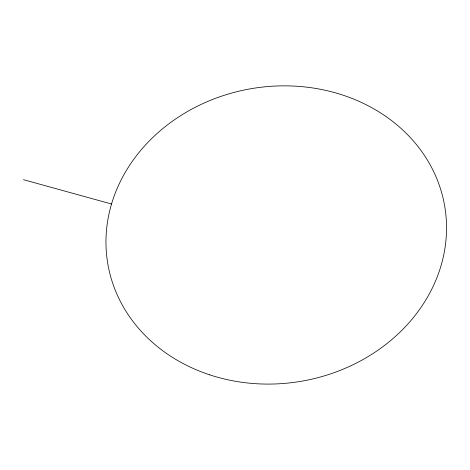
<?xml version="1.0" encoding="UTF-8"?>
<svg xmlns="http://www.w3.org/2000/svg" width="470" height="470" viewBox="0 0 470 470"><rect width="100%" height="100%" fill="white"/><g stroke="black" fill="none" stroke-linecap="round" stroke-linejoin="round"><path stroke-width="0.7" d="M23.5 179.687L111.525 204.015M209.567 374.796A170.904 148.426 -9.8 0 0 445.29 209.937A170.904 148.426 -9.8 0 0 173.888 120.173A170.904 148.426 -9.8 0 0 209.567 374.796"/></g></svg>
